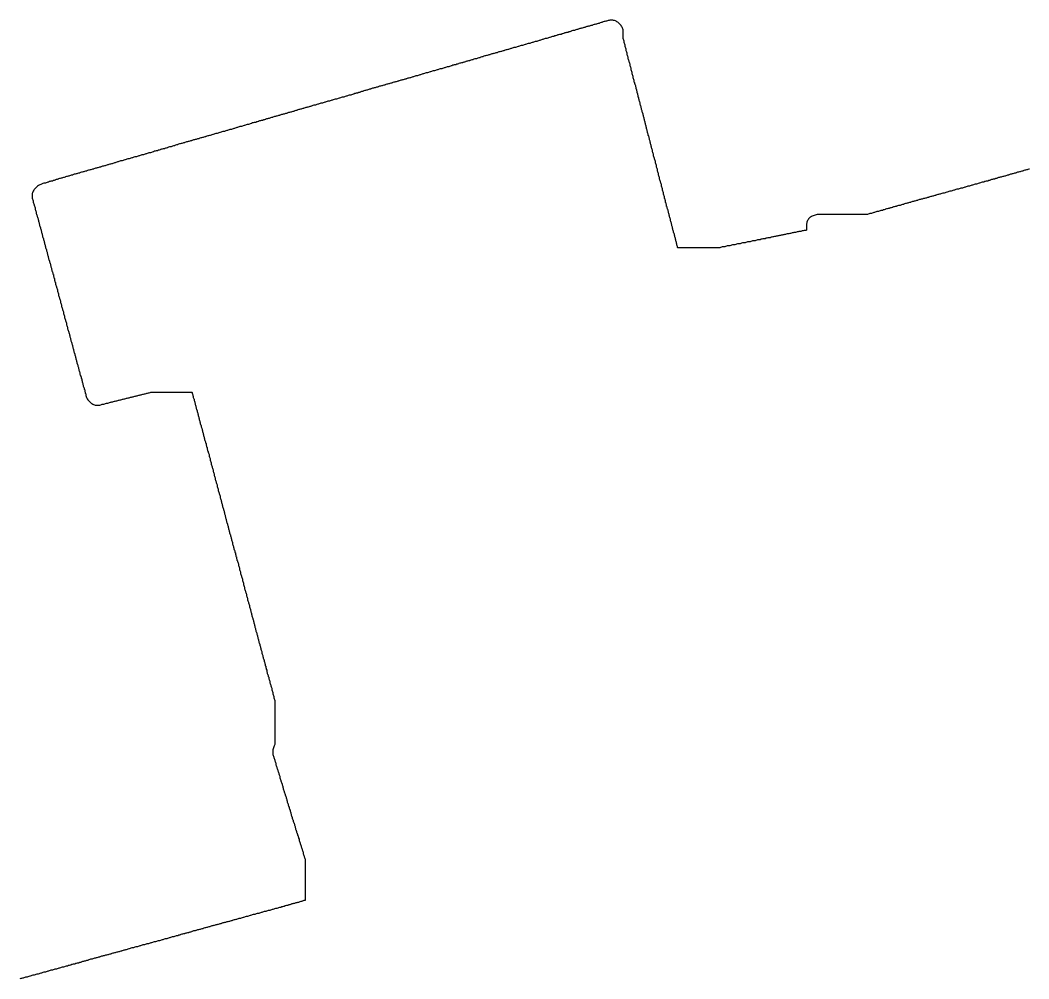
# Model space of a CAD drawing. Header units: metres. Extents: x -33615 to 181002, y 387 to 144548.
# Drawn here: x 20039 to 73693, y 730 to 51696 of the extents above; entities that cross this region are included whole.
import ezdxf

# ---------------------------------------------------------------- set-up
doc = ezdxf.new("R2010")
doc.units = ezdxf.units.M
doc.layers.add('alpha_boundary_shrunk', color=7, linetype='Continuous')

msp = doc.modelspace()

# ---------------------------------------------------------------- linework, layer by layer
at = {"layer": 'alpha_boundary_shrunk', "color": 1}
msp.add_lwpolyline([(73735, 43782), (73690, 43771), (73646, 43756), (73604, 43737), (73601, 43736), (73566, 43734), (73520, 43728), (73475, 43717), (73431, 43702), (73389, 43684), (73374, 43676), (73359, 43674), (73314, 43663), (73270, 43649), (73228, 43630), (73224, 43628), (73190, 43627), (73144, 43620), (73099, 43610), (73055, 43595), (73012, 43576), (72997, 43569), (72982, 43566), (72937, 43556), (72893, 43541), (72851, 43522), (72848, 43521), (72813, 43519), (72767, 43513), (72722, 43502), (72678, 43487), (72636, 43468), (72621, 43461), (72606, 43459), (72561, 43448), (72517, 43433), (72475, 43415), (72472, 43413), (72437, 43412), (72391, 43405), (72346, 43394), (72302, 43380), (72259, 43361), (72256, 43359), (72222, 43358), (72176, 43351), (72131, 43341), (72087, 43326), (72044, 43307), (72029, 43300), (72014, 43298), (71969, 43287), (71925, 43272), (71883, 43253), (71880, 43252), (71845, 43250), (71799, 43244), (71754, 43233), (71710, 43218), (71668, 43200), (71653, 43192), (71638, 43190), (71593, 43179), (71549, 43165), (71506, 43146), (71503, 43144), (71469, 43143), (71423, 43136), (71378, 43126), (71334, 43111), (71291, 43092), (71288, 43090), (71254, 43089), (71208, 43082), (71163, 43072), (71119, 43057), (71076, 43038), (71061, 43031), (71046, 43029), (71001, 43018), (70957, 43003), (70915, 42984), (70912, 42983), (70877, 42981), (70831, 42975), (70786, 42964), (70742, 42949), (70700, 42931), (70685, 42923), (70670, 42921), (70625, 42910), (70581, 42896), (70538, 42877), (70535, 42875), (70501, 42874), (70455, 42867), (70410, 42857), (70366, 42842), (70323, 42823), (70308, 42816), (70293, 42813), (70248, 42803), (70204, 42788), (70162, 42769), (70159, 42768), (70124, 42766), (70078, 42760), (70033, 42749), (69989, 42734), (69947, 42715), (69944, 42714), (69909, 42712), (69863, 42706), (69818, 42695), (69774, 42680), (69732, 42662), (69717, 42654), (69702, 42652), (69657, 42641), (69613, 42627), (69570, 42608), (69567, 42606), (69532, 42605), (69487, 42598), (69441, 42588), (69398, 42573), (69355, 42554), (69340, 42547), (69325, 42545), (69280, 42534), (69236, 42519), (69194, 42500), (69191, 42499), (69156, 42497), (69110, 42491), (69065, 42480), (69021, 42465), (68979, 42447), (68976, 42445), (68941, 42443), (68895, 42437), (68850, 42426), (68806, 42412), (68764, 42393), (68749, 42385), (68734, 42383), (68688, 42373), (68645, 42358), (68602, 42339), (68599, 42337), (68564, 42336), (68518, 42329), (68473, 42319), (68429, 42304), (68387, 42285), (68372, 42278), (68357, 42276), (68312, 42265), (68268, 42250), (68226, 42231), (68223, 42230), (68188, 42228), (68142, 42222), (68097, 42211), (68053, 42196), (68011, 42178), (68007, 42176), (67973, 42175), (67927, 42168), (67882, 42157), (67838, 42143), (67795, 42124), (67780, 42116), (67765, 42114), (67720, 42104), (67676, 42089), (67634, 42070), (67631, 42069), (67596, 42067), (67550, 42061), (67505, 42050), (67461, 42035), (67419, 42016), (67404, 42009), (67389, 42007), (67344, 41996), (67300, 41981), (67258, 41963), (67255, 41961), (67220, 41959), (67174, 41953), (67129, 41942), (67085, 41928), (67042, 41909), (67028, 41901), (67013, 41899), (66967, 41889), (66923, 41874), (66881, 41855), (66878, 41853), (66843, 41852), (66797, 41845), (66752, 41835), (66708, 41820), (66666, 41801), (66663, 41800), (66628, 41798), (66582, 41792), (66537, 41781), (66493, 41766), (66451, 41747), (66436, 41740), (66421, 41738), (66376, 41727), (66332, 41712), (66289, 41694), (66286, 41692), (66252, 41690), (66206, 41684), (66161, 41673), (66117, 41659), (66074, 41640), (66059, 41632), (66044, 41630), (65999, 41620), (65955, 41605), (65913, 41586), (65910, 41584), (65875, 41583), (65829, 41576), (65784, 41566), (65740, 41551), (65698, 41532), (65695, 41531), (65660, 41529), (65614, 41523), (65569, 41512), (65525, 41497), (65483, 41478), (65468, 41471), (65453, 41469), (65408, 41458), (65364, 41443), (65321, 41425), (65318, 41423), (65284, 41422), (65238, 41415), (65193, 41404), (65149, 41390), (65106, 41371), (65104, 41370), (62533, 41370), (62480, 41367), (62427, 41358), (62375, 41344), (62214, 41290), (62169, 41273), (62126, 41252), (62085, 41226), (62047, 41197), (62012, 41164), (61981, 41128), (61953, 41089), (61928, 41047), (61908, 41004), (61892, 40958), (61881, 40912), (61874, 40864), (61872, 40816), (61872, 40530), (61868, 40529), (61825, 40510), (61823, 40509), (61780, 40509), (61734, 40507), (61688, 40501), (61643, 40490), (61599, 40475), (61557, 40457), (61555, 40456), (61511, 40456), (61465, 40453), (61419, 40447), (61374, 40436), (61330, 40422), (61288, 40403), (61286, 40402), (61242, 40402), (61196, 40400), (61150, 40393), (61105, 40383), (61061, 40368), (61019, 40349), (61017, 40348), (60973, 40348), (60927, 40346), (60881, 40339), (60836, 40329), (60792, 40314), (60750, 40295), (60748, 40294), (60705, 40294), (60658, 40292), (60612, 40286), (60567, 40275), (60523, 40260), (60481, 40241), (60479, 40240), (60436, 40240), (60389, 40238), (60343, 40232), (60298, 40221), (60254, 40206), (60212, 40188), (60210, 40187), (60167, 40187), (60120, 40185), (60074, 40178), (60029, 40167), (59985, 40153), (59943, 40134), (59941, 40133), (59898, 40133), (59851, 40131), (59806, 40124), (59760, 40114), (59717, 40099), (59674, 40080), (59672, 40079), (59629, 40079), (59583, 40077), (59537, 40071), (59492, 40060), (59448, 40045), (59405, 40026), (59403, 40025), (59360, 40025), (59314, 40023), (59268, 40017), (59223, 40006), (59179, 39991), (59136, 39973), (59134, 39972), (59091, 39972), (59045, 39969), (58999, 39963), (58954, 39952), (58910, 39938), (58867, 39919), (58865, 39918), (58822, 39918), (58776, 39916), (58730, 39909), (58685, 39899), (58641, 39884), (58598, 39865), (58596, 39864), (58553, 39864), (58507, 39862), (58461, 39855), (58416, 39845), (58372, 39830), (58330, 39811), (58328, 39810), (58284, 39810), (58238, 39808), (58192, 39802), (58147, 39791), (58103, 39776), (58061, 39757), (58059, 39756), (58015, 39756), (57969, 39754), (57923, 39748), (57878, 39737), (57834, 39722), (57792, 39704), (57790, 39703), (57746, 39703), (57700, 39700), (57654, 39694), (57609, 39683), (57565, 39669), (57523, 39650), (57521, 39649), (57478, 39649), (57431, 39647), (57385, 39640), (57340, 39630), (57296, 39615), (57254, 39596), (57252, 39595), (55014, 39595), (55011, 39618), (55000, 39663), (54985, 39707), (54967, 39749), (54965, 39752), (54964, 39787), (54957, 39833), (54946, 39878), (54932, 39922), (54913, 39964), (54911, 39967), (54910, 40002), (54903, 40048), (54893, 40093), (54878, 40137), (54859, 40179), (54858, 40182), (54856, 40217), (54850, 40263), (54839, 40308), (54824, 40352), (54805, 40394), (54798, 40409), (54796, 40424), (54785, 40469), (54770, 40513), (54752, 40556), (54750, 40559), (54748, 40593), (54742, 40639), (54731, 40685), (54717, 40728), (54698, 40771), (54696, 40774), (54695, 40809), (54688, 40855), (54678, 40900), (54663, 40944), (54644, 40986), (54642, 40989), (54641, 41024), (54634, 41070), (54624, 41115), (54609, 41159), (54590, 41201), (54589, 41204), (54587, 41239), (54581, 41285), (54570, 41330), (54555, 41374), (54536, 41416), (54535, 41419), (54533, 41454), (54527, 41500), (54516, 41545), (54501, 41589), (54483, 41631), (54475, 41646), (54473, 41661), (54462, 41706), (54448, 41750), (54429, 41793), (54427, 41796), (54426, 41831), (54419, 41876), (54409, 41922), (54394, 41965), (54375, 42008), (54373, 42011), (54372, 42046), (54365, 42092), (54355, 42137), (54340, 42181), (54321, 42223), (54320, 42226), (54318, 42261), (54312, 42307), (54301, 42352), (54286, 42396), (54267, 42438), (54266, 42441), (54264, 42476), (54258, 42522), (54247, 42567), (54232, 42611), (54214, 42653), (54212, 42656), (54211, 42691), (54204, 42737), (54193, 42782), (54179, 42826), (54160, 42868), (54158, 42871), (54157, 42906), (54150, 42952), (54140, 42997), (54125, 43041), (54106, 43083), (54099, 43098), (54097, 43113), (54086, 43159), (54071, 43202), (54052, 43245), (54051, 43248), (54049, 43283), (54043, 43329), (54032, 43374), (54017, 43418), (53999, 43460), (53997, 43463), (53995, 43498), (53989, 43544), (53978, 43589), (53964, 43633), (53945, 43675), (53943, 43678), (53942, 43713), (53935, 43759), (53925, 43804), (53910, 43848), (53891, 43890), (53889, 43893), (53888, 43928), (53881, 43974), (53871, 44019), (53856, 44063), (53837, 44105), (53836, 44108), (53834, 44143), (53828, 44189), (53817, 44234), (53802, 44278), (53783, 44321), (53776, 44335), (53774, 44350), (53763, 44396), (53748, 44439), (53730, 44482), (53728, 44485), (53726, 44520), (53720, 44566), (53709, 44611), (53695, 44655), (53676, 44697), (53674, 44700), (53673, 44735), (53666, 44781), (53656, 44826), (53641, 44870), (53622, 44912), (53621, 44915), (53619, 44950), (53612, 44996), (53602, 45041), (53587, 45085), (53568, 45127), (53567, 45130), (53565, 45165), (53559, 45211), (53548, 45256), (53533, 45300), (53514, 45342), (53513, 45345), (53511, 45380), (53505, 45426), (53494, 45471), (53479, 45515), (53461, 45558), (53453, 45572), (53451, 45587), (53440, 45633), (53426, 45676), (53407, 45719), (53405, 45722), (53404, 45757), (53397, 45803), (53387, 45848), (53372, 45892), (53353, 45934), (53352, 45937), (53350, 45972), (53344, 46018), (53333, 46063), (53318, 46107), (53299, 46149), (53298, 46152), (53296, 46187), (53290, 46233), (53279, 46278), (53264, 46322), (53246, 46364), (53244, 46367), (53242, 46402), (53236, 46448), (53225, 46493), (53211, 46537), (53192, 46579), (53190, 46582), (53189, 46617), (53182, 46663), (53172, 46708), (53157, 46752), (53138, 46795), (53131, 46809), (53128, 46824), (53118, 46870), (53103, 46914), (53084, 46956), (53083, 46959), (53081, 46994), (53075, 47040), (53064, 47085), (53049, 47129), (53030, 47171), (53029, 47174), (53027, 47209), (53021, 47255), (53010, 47300), (52995, 47344), (52977, 47386), (52975, 47389), (52974, 47424), (52967, 47470), (52956, 47515), (52942, 47559), (52923, 47601), (52921, 47604), (52920, 47639), (52913, 47685), (52903, 47730), (52888, 47774), (52869, 47816), (52868, 47819), (52866, 47854), (52860, 47900), (52849, 47945), (52834, 47989), (52815, 48032), (52814, 48035), (52812, 48069), (52806, 48115), (52795, 48160), (52780, 48204), (52762, 48247), (52754, 48262), (52752, 48277), (52741, 48322), (52727, 48366), (52708, 48408), (52706, 48411), (52705, 48446), (52698, 48492), (52688, 48537), (52673, 48581), (52654, 48623), (52652, 48626), (52651, 48661), (52644, 48707), (52634, 48752), (52619, 48796), (52600, 48838), (52599, 48841), (52597, 48876), (52591, 48922), (52580, 48967), (52565, 49011), (52546, 49053), (52545, 49056), (52543, 49091), (52537, 49137), (52526, 49182), (52511, 49226), (52493, 49269), (52491, 49272), (52489, 49306), (52483, 49352), (52472, 49397), (52458, 49441), (52439, 49484), (52431, 49499), (52429, 49514), (52419, 49559), (52404, 49603), (52385, 49645), (52384, 49648), (52382, 49683), (52375, 49729), (52365, 49774), (52350, 49818), (52331, 49860), (52330, 49863), (52328, 49898), (52322, 49944), (52311, 49989), (52296, 50033), (52277, 50075), (52276, 50078), (52274, 50113), (52268, 50159), (52257, 50204), (52242, 50248), (52224, 50290), (52222, 50294), (52221, 50328), (52214, 50374), (52203, 50419), (52189, 50463), (52170, 50506), (52168, 50509), (52167, 50543), (52160, 50589), (52150, 50634), (52135, 50678), (52116, 50721), (52115, 50723), (52115, 51089), (52113, 51138), (52106, 51186), (52094, 51234), (52077, 51280), (52056, 51324), (52031, 51367), (52002, 51406), (51969, 51442), (51861, 51550), (51825, 51583), (51785, 51612), (51743, 51637), (51699, 51658), (51653, 51675), (51605, 51687), (51557, 51694), (51508, 51696), (51454, 51696), (51407, 51694), (51362, 51688), (51316, 51677), (51273, 51662), (51230, 51644), (51227, 51642), (51192, 51640), (51146, 51634), (51101, 51623), (51057, 51609), (51015, 51590), (51000, 51582), (50985, 51580), (50940, 51570), (50896, 51555), (50854, 51536), (50839, 51528), (50824, 51526), (50779, 51516), (50735, 51501), (50692, 51482), (50689, 51481), (50655, 51479), (50609, 51473), (50564, 51462), (50520, 51447), (50477, 51428), (50462, 51421), (50447, 51419), (50402, 51408), (50358, 51393), (50316, 51375), (50313, 51373), (50278, 51371), (50232, 51365), (50187, 51354), (50143, 51340), (50101, 51321), (50086, 51313), (50071, 51311), (50026, 51301), (49982, 51286), (49939, 51267), (49936, 51265), (49902, 51264), (49856, 51257), (49811, 51247), (49767, 51232), (49724, 51213), (49709, 51206), (49694, 51204), (49649, 51193), (49605, 51178), (49563, 51159), (49560, 51158), (49525, 51156), (49479, 51150), (49434, 51139), (49390, 51124), (49348, 51106), (49333, 51098), (49318, 51096), (49273, 51085), (49229, 51071), (49186, 51052), (49183, 51050), (49149, 51049), (49103, 51042), (49058, 51032), (49014, 51017), (48971, 50998), (48956, 50991), (48941, 50989), (48896, 50978), (48852, 50963), (48810, 50944), (48807, 50943), (48772, 50941), (48726, 50935), (48681, 50924), (48637, 50909), (48595, 50891), (48580, 50883), (48565, 50881), (48520, 50870), (48476, 50856), (48433, 50837), (48430, 50835), (48396, 50834), (48350, 50827), (48305, 50817), (48261, 50802), (48218, 50783), (48203, 50775), (48188, 50773), (48143, 50763), (48099, 50748), (48057, 50729), (48054, 50728), (48019, 50726), (47973, 50720), (47928, 50709), (47884, 50694), (47842, 50675), (47827, 50668), (47812, 50666), (47767, 50655), (47723, 50640), (47680, 50622), (47666, 50614), (47651, 50612), (47605, 50601), (47562, 50587), (47519, 50568), (47516, 50566), (47481, 50565), (47435, 50558), (47390, 50548), (47346, 50533), (47304, 50514), (47289, 50507), (47274, 50504), (47229, 50494), (47185, 50479), (47143, 50460), (47140, 50459), (47105, 50457), (47059, 50451), (47014, 50440), (46970, 50425), (46928, 50406), (46913, 50399), (46898, 50397), (46852, 50386), (46809, 50371), (46766, 50353), (46763, 50351), (46728, 50350), (46682, 50343), (46637, 50332), (46593, 50318), (46551, 50299), (46536, 50291), (46521, 50289), (46476, 50279), (46432, 50264), (46390, 50245), (46387, 50244), (46352, 50242), (46306, 50236), (46261, 50225), (46217, 50210), (46175, 50191), (46160, 50184), (46145, 50182), (46100, 50171), (46056, 50156), (46013, 50138), (46010, 50136), (45975, 50134), (45929, 50128), (45884, 50117), (45840, 50103), (45798, 50084), (45783, 50076), (45768, 50074), (45723, 50064), (45679, 50049), (45637, 50030), (45634, 50028), (45599, 50027), (45553, 50020), (45508, 50010), (45464, 49995), (45422, 49976), (45407, 49969), (45392, 49967), (45347, 49956), (45303, 49941), (45260, 49922), (45257, 49921), (45222, 49919), (45177, 49913), (45131, 49902), (45087, 49887), (45045, 49869), (45030, 49861), (45015, 49859), (44970, 49848), (44926, 49834), (44884, 49815), (44881, 49813), (44846, 49812), (44800, 49805), (44755, 49795), (44711, 49780), (44669, 49761), (44654, 49754), (44639, 49752), (44594, 49741), (44550, 49726), (44507, 49707), (44492, 49700), (44477, 49698), (44432, 49687), (44388, 49672), (44346, 49654), (44343, 49652), (44308, 49650), (44262, 49644), (44217, 49633), (44173, 49619), (44131, 49600), (44116, 49592), (44101, 49590), (44056, 49580), (44012, 49565), (43969, 49546), (43966, 49544), (43932, 49543), (43886, 49536), (43841, 49526), (43797, 49511), (43754, 49492), (43739, 49485), (43724, 49483), (43679, 49472), (43635, 49457), (43593, 49438), (43590, 49437), (43555, 49435), (43509, 49429), (43464, 49418), (43420, 49403), (43378, 49385), (43363, 49377), (43348, 49375), (43303, 49364), (43259, 49350), (43216, 49331), (43213, 49329), (43179, 49328), (43133, 49321), (43088, 49311), (43044, 49296), (43001, 49277), (42986, 49270), (42971, 49267), (42926, 49257), (42882, 49242), (42840, 49223), (42837, 49222), (42802, 49220), (42756, 49214), (42711, 49203), (42667, 49188), (42625, 49169), (42610, 49162), (42595, 49160), (42550, 49149), (42506, 49134), (42464, 49116), (42460, 49114), (42426, 49113), (42380, 49106), (42335, 49095), (42291, 49081), (42248, 49062), (42233, 49054), (42218, 49052), (42173, 49042), (42129, 49027), (42087, 49008), (42084, 49007), (42049, 49005), (42003, 48999), (41958, 48988), (41914, 48973), (41872, 48954), (41857, 48947), (41842, 48945), (41797, 48934), (41753, 48919), (41711, 48901), (41707, 48899), (41673, 48897), (41627, 48891), (41582, 48880), (41538, 48866), (41495, 48847), (41480, 48839), (41465, 48837), (41420, 48827), (41376, 48812), (41334, 48793), (41319, 48786), (41304, 48783), (41259, 48773), (41215, 48758), (41173, 48739), (41170, 48738), (41135, 48736), (41089, 48730), (41044, 48719), (41000, 48704), (40958, 48685), (40943, 48678), (40928, 48676), (40883, 48665), (40839, 48650), (40796, 48632), (40793, 48630), (40758, 48628), (40712, 48622), (40667, 48611), (40623, 48597), (40581, 48578), (40566, 48570), (40551, 48568), (40506, 48558), (40462, 48543), (40420, 48524), (40417, 48523), (40382, 48521), (40336, 48515), (40291, 48504), (40247, 48489), (40205, 48470), (40190, 48463), (40175, 48461), (40130, 48450), (40086, 48435), (40043, 48417), (40040, 48415), (40005, 48413), (39960, 48407), (39914, 48396), (39870, 48382), (39828, 48363), (39813, 48355), (39798, 48353), (39753, 48343), (39709, 48328), (39667, 48309), (39664, 48307), (39629, 48306), (39583, 48299), (39538, 48289), (39494, 48274), (39452, 48255), (39437, 48248), (39422, 48246), (39377, 48235), (39333, 48220), (39290, 48201), (39287, 48200), (39252, 48198), (39207, 48192), (39161, 48181), (39118, 48166), (39075, 48148), (39060, 48140), (39045, 48138), (39000, 48127), (38956, 48113), (38914, 48094), (38911, 48092), (38876, 48091), (38830, 48084), (38785, 48074), (38741, 48059), (38699, 48040), (38684, 48033), (38669, 48030), (38624, 48020), (38580, 48005), (38537, 47986), (38534, 47985), (38500, 47983), (38454, 47977), (38408, 47966), (38365, 47951), (38322, 47932), (38307, 47925), (38292, 47923), (38247, 47912), (38203, 47897), (38161, 47879), (38146, 47871), (38131, 47869), (38086, 47858), (38042, 47844), (37999, 47825), (37996, 47823), (37962, 47822), (37916, 47815), (37871, 47805), (37827, 47790), (37784, 47771), (37769, 47764), (37754, 47762), (37709, 47751), (37665, 47736), (37623, 47717), (37620, 47716), (37585, 47714), (37539, 47708), (37494, 47697), (37450, 47682), (37408, 47664), (37393, 47656), (37378, 47654), (37333, 47643), (37289, 47629), (37247, 47610), (37243, 47608), (37209, 47607), (37163, 47600), (37118, 47590), (37074, 47575), (37031, 47556), (37016, 47549), (37001, 47546), (36956, 47536), (36912, 47521), (36870, 47502), (36867, 47501), (36832, 47499), (36786, 47493), (36741, 47482), (36697, 47467), (36655, 47448), (36640, 47441), (36625, 47439), (36580, 47428), (36536, 47413), (36494, 47395), (36490, 47393), (36456, 47391), (36410, 47385), (36365, 47374), (36321, 47360), (36278, 47341), (36263, 47333), (36248, 47331), (36203, 47321), (36159, 47306), (36117, 47287), (36114, 47286), (36079, 47284), (36033, 47277), (35988, 47267), (35944, 47252), (35902, 47233), (35887, 47226), (35872, 47224), (35827, 47213), (35783, 47198), (35741, 47179), (35738, 47178), (35703, 47176), (35657, 47170), (35612, 47159), (35568, 47144), (35525, 47126), (35511, 47118), (35496, 47116), (35450, 47105), (35406, 47091), (35364, 47072), (35361, 47070), (35326, 47069), (35280, 47062), (35235, 47052), (35191, 47037), (35149, 47018), (35134, 47011), (35119, 47009), (35074, 46998), (35030, 46983), (34988, 46964), (34985, 46963), (34950, 46961), (34904, 46955), (34859, 46944), (34815, 46929), (34772, 46911), (34758, 46903), (34743, 46901), (34697, 46890), (34654, 46876), (34611, 46857), (34596, 46849), (34581, 46847), (34536, 46837), (34492, 46822), (34450, 46803), (34447, 46801), (34412, 46800), (34366, 46793), (34321, 46783), (34277, 46768), (34235, 46749), (34220, 46742), (34205, 46740), (34160, 46729), (34116, 46714), (34073, 46695), (34070, 46694), (34035, 46692), (33990, 46686), (33944, 46675), (33901, 46660), (33858, 46642), (33843, 46634), (33828, 46632), (33783, 46621), (33739, 46607), (33697, 46588), (33694, 46586), (33659, 46585), (33613, 46578), (33568, 46568), (33524, 46553), (33482, 46534), (33467, 46527), (33452, 46525), (33407, 46514), (33363, 46499), (33320, 46480), (33317, 46479), (33283, 46477), (33237, 46471), (33192, 46460), (33148, 46445), (33105, 46427), (33090, 46419), (33075, 46417), (33030, 46406), (32986, 46392), (32944, 46373), (32941, 46371), (32906, 46370), (32860, 46363), (32815, 46353), (32771, 46338), (32729, 46319), (32714, 46311), (32699, 46309), (32654, 46299), (32610, 46284), (32567, 46265), (32564, 46264), (32530, 46262), (32484, 46256), (32439, 46245), (32395, 46230), (32352, 46211), (32337, 46204), (32322, 46202), (32277, 46191), (32233, 46176), (32191, 46158), (32188, 46156), (32153, 46154), (32107, 46148), (32062, 46137), (32018, 46123), (31976, 46104), (31961, 46096), (31946, 46094), (31901, 46084), (31857, 46069), (31814, 46050), (31811, 46049), (31777, 46047), (31731, 46040), (31686, 46030), (31642, 46015), (31599, 45996), (31584, 45989), (31569, 45987), (31524, 45976), (31480, 45961), (31438, 45942), (31423, 45935), (31408, 45933), (31363, 45922), (31319, 45907), (31277, 45889), (31274, 45887), (31239, 45886), (31193, 45879), (31148, 45868), (31104, 45854), (31061, 45835), (31047, 45827), (31032, 45825), (30986, 45815), (30942, 45800), (30900, 45781), (30897, 45780), (30862, 45778), (30816, 45772), (30771, 45761), (30727, 45746), (30685, 45727), (30670, 45720), (30655, 45718), (30610, 45707), (30566, 45692), (30524, 45674), (30521, 45672), (30486, 45670), (30440, 45664), (30395, 45653), (30351, 45639), (30308, 45620), (30294, 45612), (30279, 45610), (30233, 45600), (30190, 45585), (30147, 45566), (30144, 45564), (30109, 45563), (30063, 45556), (30018, 45546), (29974, 45531), (29932, 45512), (29917, 45505), (29902, 45503), (29857, 45492), (29813, 45477), (29771, 45458), (29768, 45457), (29733, 45455), (29687, 45449), (29642, 45438), (29598, 45423), (29556, 45405), (29541, 45397), (29526, 45395), (29480, 45384), (29437, 45370), (29394, 45351), (29391, 45349), (29356, 45348), (29310, 45341), (29265, 45331), (29221, 45316), (29179, 45297), (29164, 45290), (29149, 45288), (29104, 45277), (29060, 45262), (29018, 45243), (29015, 45242), (28980, 45240), (28934, 45234), (28889, 45223), (28845, 45208), (28803, 45190), (28788, 45182), (28773, 45180), (28728, 45169), (28684, 45155), (28641, 45136), (28638, 45134), (28603, 45133), (28557, 45126), (28512, 45116), (28468, 45101), (28426, 45082), (28411, 45074), (28396, 45072), (28351, 45062), (28307, 45047), (28265, 45028), (28250, 45021), (28235, 45019), (28190, 45008), (28146, 44993), (28103, 44974), (28100, 44973), (28066, 44971), (28020, 44965), (27975, 44954), (27931, 44939), (27888, 44921), (27873, 44913), (27858, 44911), (27813, 44900), (27769, 44886), (27727, 44867), (27724, 44865), (27689, 44864), (27643, 44857), (27598, 44847), (27554, 44832), (27512, 44813), (27497, 44806), (27482, 44803), (27437, 44793), (27393, 44778), (27350, 44759), (27347, 44758), (27313, 44756), (27267, 44750), (27222, 44739), (27178, 44724), (27135, 44705), (27120, 44698), (27105, 44696), (27060, 44685), (27016, 44670), (26974, 44652), (26971, 44650), (26936, 44649), (26890, 44642), (26845, 44631), (26801, 44617), (26759, 44598), (26744, 44590), (26729, 44588), (26684, 44578), (26640, 44563), (26597, 44544), (26594, 44543), (26560, 44541), (26514, 44535), (26469, 44524), (26425, 44509), (26382, 44490), (26367, 44483), (26352, 44481), (26307, 44470), (26263, 44455), (26221, 44437), (26218, 44435), (26183, 44433), (26137, 44427), (26092, 44416), (26048, 44402), (26006, 44383), (25991, 44375), (25976, 44373), (25931, 44363), (25887, 44348), (25844, 44329), (25841, 44327), (25807, 44326), (25761, 44319), (25716, 44309), (25672, 44294), (25629, 44275), (25614, 44268), (25599, 44266), (25554, 44255), (25510, 44240), (25468, 44221), (25465, 44220), (25430, 44218), (25384, 44212), (25339, 44201), (25295, 44186), (25253, 44168), (25238, 44160), (25223, 44158), (25178, 44147), (25134, 44133), (25092, 44114), (25077, 44106), (25062, 44104), (25016, 44094), (24973, 44079), (24930, 44060), (24927, 44059), (24892, 44057), (24846, 44050), (24801, 44040), (24757, 44025), (24715, 44006), (24700, 43999), (24685, 43997), (24640, 43986), (24596, 43971), (24554, 43952), (24551, 43951), (24516, 43949), (24470, 43943), (24425, 43932), (24381, 43917), (24339, 43899), (24324, 43891), (24309, 43889), (24263, 43878), (24220, 43864), (24177, 43845), (24174, 43843), (24139, 43842), (24093, 43835), (24048, 43825), (24004, 43810), (23962, 43791), (23947, 43784), (23932, 43782), (23887, 43771), (23843, 43756), (23801, 43737), (23798, 43736), (23763, 43734), (23717, 43728), (23672, 43717), (23628, 43702), (23586, 43684), (23571, 43676), (23556, 43674), (23511, 43663), (23467, 43649), (23424, 43630), (23421, 43628), (23386, 43627), (23340, 43620), (23295, 43610), (23251, 43595), (23209, 43576), (23194, 43569), (23179, 43566), (23134, 43556), (23090, 43541), (23048, 43522), (23045, 43521), (23010, 43519), (22964, 43513), (22919, 43502), (22875, 43487), (22833, 43468), (22818, 43461), (22803, 43459), (22758, 43448), (22714, 43433), (22671, 43415), (22668, 43413), (22633, 43412), (22588, 43405), (22542, 43394), (22498, 43380), (22456, 43361), (22441, 43353), (22426, 43351), (22381, 43341), (22337, 43326), (22295, 43307), (22292, 43306), (22257, 43304), (22211, 43298), (22166, 43287), (22122, 43272), (22080, 43253), (22065, 43246), (22050, 43244), (22005, 43233), (21961, 43218), (21918, 43200), (21903, 43192), (21888, 43190), (21843, 43179), (21799, 43165), (21757, 43146), (21754, 43144), (21719, 43143), (21673, 43136), (21628, 43126), (21584, 43111), (21542, 43092), (21527, 43084), (21512, 43082), (21467, 43072), (21423, 43057), (21380, 43038), (21377, 43037), (21343, 43035), (21297, 43029), (21252, 43018), (21208, 43003), (21165, 42984), (21058, 42931), (21011, 42904), (20968, 42873), (20928, 42837), (20820, 42729), (20787, 42693), (20758, 42654), (20733, 42612), (20712, 42567), (20695, 42521), (20683, 42473), (20676, 42425), (20674, 42376), (20674, 42322), (20676, 42276), (20682, 42230), (20693, 42185), (20708, 42141), (20727, 42098), (20728, 42095), (20730, 42061), (20736, 42015), (20747, 41970), (20762, 41926), (20780, 41883), (20788, 41868), (20790, 41853), (20801, 41808), (20815, 41764), (20834, 41722), (20836, 41719), (20837, 41684), (20844, 41638), (20854, 41593), (20869, 41549), (20888, 41507), (20889, 41504), (20891, 41469), (20898, 41423), (20908, 41378), (20923, 41334), (20942, 41292), (20949, 41277), (20951, 41262), (20962, 41217), (20977, 41173), (20996, 41130), (20997, 41127), (20999, 41093), (21005, 41047), (21016, 41002), (21031, 40958), (21049, 40915), (21051, 40912), (21052, 40877), (21059, 40831), (21070, 40786), (21084, 40742), (21103, 40700), (21111, 40685), (21113, 40670), (21123, 40625), (21138, 40581), (21157, 40539), (21158, 40536), (21160, 40501), (21166, 40455), (21177, 40410), (21192, 40366), (21211, 40324), (21212, 40321), (21214, 40286), (21220, 40240), (21231, 40195), (21246, 40151), (21264, 40108), (21272, 40094), (21274, 40079), (21285, 40033), (21299, 39989), (21318, 39947), (21320, 39944), (21321, 39909), (21328, 39863), (21338, 39818), (21353, 39774), (21372, 39732), (21374, 39729), (21375, 39694), (21382, 39648), (21392, 39603), (21407, 39559), (21426, 39517), (21433, 39502), (21435, 39487), (21446, 39442), (21461, 39398), (21480, 39355), (21481, 39352), (21483, 39318), (21489, 39272), (21500, 39227), (21515, 39183), (21533, 39140), (21535, 39137), (21536, 39103), (21543, 39057), (21554, 39012), (21568, 38968), (21587, 38925), (21595, 38910), (21597, 38895), (21607, 38850), (21622, 38806), (21641, 38764), (21642, 38761), (21644, 38726), (21650, 38680), (21661, 38635), (21676, 38591), (21695, 38549), (21696, 38546), (21698, 38511), (21704, 38465), (21715, 38420), (21730, 38376), (21748, 38334), (21756, 38319), (21758, 38304), (21769, 38259), (21783, 38215), (21802, 38172), (21804, 38169), (21805, 38134), (21812, 38089), (21822, 38043), (21837, 37999), (21856, 37957), (21858, 37954), (21859, 37919), (21866, 37873), (21876, 37828), (21891, 37784), (21910, 37742), (21911, 37739), (21913, 37704), (21919, 37658), (21930, 37613), (21945, 37569), (21964, 37527), (21971, 37512), (21973, 37497), (21984, 37452), (21999, 37408), (22017, 37366), (22019, 37362), (22021, 37328), (22027, 37282), (22038, 37237), (22052, 37193), (22071, 37150), (22073, 37147), (22074, 37113), (22081, 37067), (22091, 37022), (22106, 36978), (22125, 36935), (22132, 36920), (22135, 36905), (22145, 36860), (22160, 36816), (22179, 36774), (22180, 36771), (22182, 36736), (22188, 36690), (22199, 36645), (22214, 36601), (22233, 36559), (22234, 36556), (22236, 36521), (22242, 36475), (22253, 36430), (22268, 36386), (22286, 36344), (22294, 36329), (22296, 36314), (22307, 36269), (22321, 36225), (22340, 36182), (22342, 36179), (22343, 36144), (22350, 36099), (22360, 36053), (22375, 36010), (22394, 35967), (22395, 35964), (22397, 35929), (22403, 35883), (22414, 35838), (22429, 35794), (22448, 35752), (22455, 35737), (22457, 35722), (22468, 35677), (22483, 35633), (22501, 35591), (22503, 35588), (22505, 35553), (22511, 35507), (22522, 35462), (22536, 35418), (22555, 35376), (22557, 35372), (22558, 35338), (22565, 35292), (22575, 35247), (22590, 35203), (22609, 35160), (22616, 35145), (22619, 35130), (22629, 35085), (22644, 35041), (22663, 34999), (22664, 34996), (22666, 34961), (22672, 34915), (22683, 34870), (22698, 34826), (22717, 34784), (22718, 34781), (22720, 34746), (22726, 34700), (22737, 34655), (22752, 34611), (22770, 34569), (22778, 34554), (22780, 34539), (22791, 34494), (22805, 34450), (22824, 34407), (22826, 34404), (22827, 34370), (22834, 34324), (22844, 34279), (22859, 34235), (22878, 34192), (22879, 34189), (22881, 34154), (22887, 34109), (22898, 34063), (22913, 34020), (22932, 33977), (22939, 33962), (22941, 33947), (22952, 33902), (22967, 33858), (22985, 33816), (22987, 33813), (22989, 33778), (22995, 33732), (23006, 33687), (23020, 33643), (23039, 33601), (23041, 33598), (23042, 33563), (23049, 33517), (23059, 33472), (23074, 33428), (23093, 33386), (23101, 33371), (23103, 33356), (23113, 33310), (23128, 33267), (23147, 33224), (23148, 33221), (23150, 33186), (23156, 33140), (23167, 33095), (23182, 33051), (23201, 33009), (23202, 33006), (23204, 32971), (23210, 32925), (23221, 32880), (23236, 32836), (23254, 32794), (23262, 32779), (23264, 32764), (23275, 32719), (23289, 32675), (23308, 32633), (23310, 32630), (23311, 32595), (23318, 32549), (23328, 32504), (23343, 32460), (23362, 32417), (23363, 32414), (23365, 32380), (23372, 32334), (23382, 32289), (23397, 32245), (23416, 32202), (23423, 32187), (23425, 32172), (23436, 32127), (23451, 32083), (23470, 32041), (23471, 32038), (23473, 32003), (23479, 31957), (23490, 31912), (23505, 31868), (23523, 31826), (23525, 31823), (23527, 31785), (23534, 31737), (23546, 31689), (23562, 31643), (23583, 31599), (23609, 31557), (23638, 31517), (23671, 31481), (23778, 31373), (23815, 31340), (23854, 31311), (23896, 31286), (23941, 31265), (23987, 31248), (24034, 31236), (24083, 31229), (24132, 31227), (24186, 31227), (24232, 31229), (24278, 31235), (24323, 31246), (24367, 31261), (24409, 31280), (24412, 31281), (24447, 31283), (24493, 31289), (24538, 31300), (24582, 31315), (24624, 31333), (24627, 31335), (24662, 31336), (24708, 31343), (24753, 31354), (24797, 31368), (24840, 31387), (24843, 31389), (24877, 31390), (24923, 31397), (24968, 31407), (25012, 31422), (25055, 31441), (25058, 31442), (25092, 31444), (25138, 31450), (25184, 31461), (25227, 31476), (25270, 31495), (25273, 31496), (25308, 31498), (25354, 31504), (25399, 31515), (25443, 31530), (25485, 31548), (25488, 31550), (25523, 31552), (25569, 31558), (25614, 31569), (25658, 31583), (25700, 31602), (25703, 31604), (25738, 31605), (25784, 31612), (25829, 31622), (25873, 31637), (25915, 31656), (25918, 31658), (25953, 31659), (25999, 31666), (26044, 31676), (26088, 31691), (26130, 31710), (26133, 31711), (26168, 31713), (26214, 31719), (26259, 31730), (26303, 31745), (26345, 31764), (26349, 31765), (26383, 31767), (26429, 31773), (26474, 31784), (26518, 31799), (26561, 31817), (26564, 31819), (26598, 31821), (26644, 31827), (26689, 31838), (26733, 31852), (26776, 31871), (26779, 31873), (26814, 31874), (26859, 31881), (26905, 31891), (26948, 31906), (26991, 31925), (26993, 31926), (29177, 31926), (29180, 31903), (29191, 31858), (29206, 31814), (29224, 31772), (29226, 31769), (29227, 31734), (29234, 31688), (29245, 31643), (29259, 31599), (29278, 31557), (29286, 31542), (29288, 31527), (29298, 31482), (29313, 31438), (29332, 31396), (29333, 31393), (29335, 31358), (29341, 31312), (29352, 31267), (29367, 31223), (29386, 31180), (29387, 31177), (29389, 31143), (29395, 31097), (29406, 31052), (29421, 31008), (29439, 30965), (29447, 30950), (29449, 30935), (29460, 30890), (29474, 30846), (29493, 30804), (29495, 30801), (29496, 30766), (29503, 30720), (29513, 30675), (29528, 30631), (29547, 30589), (29549, 30586), (29550, 30551), (29557, 30505), (29567, 30460), (29582, 30416), (29601, 30374), (29602, 30371), (29604, 30336), (29610, 30290), (29621, 30245), (29636, 30201), (29655, 30159), (29662, 30144), (29664, 30129), (29675, 30084), (29690, 30040), (29708, 29997), (29710, 29994), (29712, 29959), (29718, 29913), (29729, 29868), (29743, 29824), (29762, 29782), (29764, 29779), (29765, 29744), (29772, 29698), (29782, 29653), (29797, 29609), (29816, 29567), (29817, 29564), (29819, 29529), (29826, 29483), (29836, 29438), (29851, 29394), (29870, 29352), (29877, 29337), (29879, 29322), (29890, 29277), (29905, 29233), (29924, 29190), (29925, 29187), (29927, 29153), (29933, 29107), (29944, 29062), (29959, 29018), (29977, 28975), (29979, 28972), (29980, 28937), (29987, 28892), (29998, 28846), (30012, 28803), (30031, 28760), (30039, 28745), (30041, 28730), (30051, 28685), (30066, 28641), (30085, 28599), (30086, 28596), (30088, 28561), (30094, 28515), (30105, 28470), (30120, 28426), (30139, 28384), (30140, 28381), (30142, 28346), (30148, 28300), (30159, 28255), (30174, 28211), (30192, 28169), (30194, 28166), (30196, 28131), (30202, 28085), (30213, 28040), (30227, 27996), (30246, 27953), (30254, 27938), (30256, 27923), (30266, 27878), (30281, 27834), (30300, 27792), (30302, 27789), (30303, 27754), (30310, 27708), (30320, 27663), (30335, 27619), (30354, 27577), (30355, 27574), (30357, 27539), (30363, 27493), (30374, 27448), (30389, 27404), (30408, 27362), (30409, 27359), (30411, 27324), (30417, 27278), (30428, 27233), (30443, 27189), (30461, 27147), (30469, 27132), (30471, 27117), (30482, 27072), (30496, 27028), (30515, 26985), (30517, 26982), (30518, 26948), (30525, 26902), (30535, 26857), (30550, 26813), (30569, 26770), (30570, 26767), (30572, 26732), (30578, 26686), (30589, 26641), (30604, 26597), (30623, 26555), (30630, 26540), (30632, 26525), (30643, 26480), (30658, 26436), (30676, 26394), (30678, 26391), (30680, 26356), (30686, 26310), (30697, 26265), (30711, 26221), (30730, 26179), (30732, 26176), (30733, 26141), (30740, 26095), (30750, 26050), (30765, 26006), (30784, 25963), (30786, 25960), (30787, 25926), (30794, 25880), (30804, 25835), (30819, 25791), (30838, 25748), (30845, 25733), (30847, 25718), (30858, 25673), (30873, 25629), (30892, 25587), (30893, 25584), (30895, 25549), (30901, 25503), (30912, 25458), (30927, 25414), (30945, 25372), (30947, 25369), (30949, 25334), (30955, 25288), (30966, 25243), (30980, 25199), (30999, 25157), (31001, 25154), (31002, 25119), (31009, 25073), (31019, 25028), (31034, 24984), (31053, 24942), (31060, 24927), (31063, 24912), (31073, 24867), (31088, 24823), (31107, 24780), (31108, 24777), (31110, 24742), (31116, 24696), (31127, 24651), (31142, 24607), (31161, 24565), (31162, 24562), (31164, 24527), (31170, 24481), (31181, 24436), (31196, 24392), (31214, 24350), (31222, 24335), (31224, 24320), (31235, 24275), (31249, 24231), (31268, 24189), (31270, 24186), (31271, 24151), (31278, 24105), (31288, 24060), (31303, 24016), (31322, 23973), (31323, 23970), (31325, 23936), (31331, 23890), (31342, 23845), (31357, 23801), (31376, 23758), (31377, 23755), (31379, 23721), (31385, 23675), (31396, 23630), (31411, 23586), (31429, 23543), (31437, 23528), (31439, 23513), (31450, 23468), (31464, 23424), (31483, 23382), (31485, 23379), (31486, 23344), (31493, 23298), (31503, 23253), (31518, 23209), (31537, 23167), (31539, 23164), (31540, 23129), (31547, 23083), (31557, 23038), (31572, 22994), (31591, 22952), (31598, 22937), (31600, 22922), (31611, 22877), (31626, 22833), (31645, 22790), (31646, 22787), (31648, 22752), (31654, 22707), (31665, 22661), (31680, 22617), (31698, 22575), (31700, 22572), (31702, 22537), (31708, 22491), (31719, 22446), (31733, 22402), (31752, 22360), (31754, 22357), (31755, 22322), (31762, 22276), (31772, 22231), (31787, 22187), (31806, 22145), (31813, 22130), (31816, 22115), (31826, 22070), (31841, 22026), (31860, 21983), (31861, 21980), (31863, 21946), (31869, 21900), (31880, 21855), (31895, 21811), (31914, 21768), (31915, 21765), (31917, 21731), (31923, 21685), (31934, 21640), (31949, 21596), (31967, 21553), (31969, 21550), (31970, 21515), (31977, 21470), (31988, 21424), (32002, 21380), (32021, 21338), (32029, 21323), (32031, 21308), (32041, 21263), (32056, 21219), (32075, 21177), (32076, 21174), (32078, 21139), (32084, 21093), (32095, 21048), (32110, 21004), (32129, 20962), (32130, 20959), (32132, 20924), (32138, 20878), (32149, 20833), (32164, 20789), (32182, 20746), (32190, 20732), (32192, 20717), (32203, 20671), (32217, 20627), (32236, 20585), (32238, 20582), (32239, 20547), (32246, 20501), (32256, 20456), (32271, 20412), (32290, 20370), (32292, 20367), (32293, 20332), (32300, 20286), (32310, 20241), (32325, 20197), (32344, 20155), (32345, 20152), (32347, 20117), (32353, 20071), (32364, 20026), (32379, 19982), (32398, 19940), (32405, 19925), (32407, 19910), (32418, 19865), (32433, 19821), (32451, 19778), (32453, 19775), (32454, 19741), (32461, 19695), (32472, 19650), (32486, 19606), (32505, 19563), (32507, 19560), (32508, 19525), (32515, 19480), (32525, 19434), (32540, 19390), (32559, 19348), (32560, 19345), (32562, 19310), (32568, 19264), (32579, 19219), (32594, 19175), (32613, 19133), (32620, 19118), (32622, 19103), (32633, 19058), (32648, 19014), (32666, 18972), (32668, 18969), (32670, 18934), (32676, 18888), (32687, 18843), (32701, 18799), (32720, 18756), (32722, 18753), (32723, 18719), (32730, 18673), (32740, 18628), (32755, 18584), (32774, 18541), (32782, 18526), (32784, 18511), (32794, 18466), (32809, 18422), (32828, 18380), (32829, 18377), (32831, 18342), (32837, 18296), (32848, 18251), (32863, 18207), (32882, 18165), (32883, 18162), (32885, 18127), (32891, 18081), (32902, 18036), (32917, 17992), (32935, 17950), (32937, 17947), (32939, 17912), (32945, 17866), (32956, 17821), (32970, 17777), (32989, 17735), (32997, 17720), (32999, 17705), (33009, 17660), (33024, 17616), (33043, 17573), (33044, 17570), (33046, 17535), (33053, 17490), (33063, 17444), (33078, 17401), (33097, 17358), (33098, 17355), (33100, 17320), (33106, 17274), (33117, 17229), (33132, 17185), (33151, 17143), (33152, 17140), (33154, 17105), (33160, 17059), (33171, 17014), (33186, 16970), (33204, 16928), (33212, 16913), (33214, 16898), (33225, 16853), (33239, 16809), (33258, 16767), (33260, 16763), (33261, 16729), (33268, 16683), (33278, 16638), (33293, 16594), (33312, 16551), (33313, 16548), (33315, 16514), (33321, 16468), (33332, 16423), (33347, 16379), (33366, 16336), (33373, 16321), (33375, 16306), (33386, 16261), (33401, 16217), (33419, 16175), (33421, 16172), (33423, 16137), (33429, 16091), (33440, 16046), (33454, 16002), (33473, 15960), (33475, 15957), (33476, 15922), (33483, 15876), (33493, 15831), (33508, 15787), (33527, 15745), (33529, 15742), (33530, 15707), (33537, 15661), (33547, 15616), (33562, 15572), (33581, 15529), (33582, 15528), (33582, 13181), (33571, 13159), (33554, 13114), (33500, 12953), (33486, 12901), (33477, 12849), (33474, 12795), (33474, 12741), (33476, 12695), (33483, 12649), (33493, 12604), (33508, 12560), (33527, 12518), (33534, 12503), (33537, 12488), (33547, 12443), (33562, 12399), (33581, 12356), (33588, 12341), (33590, 12326), (33601, 12281), (33616, 12237), (33635, 12195), (33636, 12192), (33638, 12157), (33644, 12111), (33655, 12066), (33670, 12022), (33688, 11980), (33696, 11965), (33698, 11950), (33709, 11905), (33723, 11861), (33742, 11818), (33750, 11804), (33752, 11789), (33762, 11743), (33777, 11699), (33796, 11657), (33803, 11642), (33805, 11627), (33816, 11582), (33831, 11538), (33850, 11496), (33851, 11493), (33853, 11458), (33859, 11412), (33870, 11367), (33885, 11323), (33903, 11281), (33911, 11266), (33913, 11251), (33924, 11206), (33938, 11162), (33957, 11119), (33965, 11104), (33967, 11089), (33977, 11044), (33992, 11000), (34011, 10958), (34013, 10955), (34014, 10920), (34021, 10874), (34031, 10829), (34046, 10785), (34065, 10743), (34072, 10728), (34074, 10713), (34085, 10668), (34100, 10624), (34119, 10581), (34126, 10566), (34128, 10551), (34139, 10506), (34154, 10462), (34172, 10420), (34180, 10405), (34182, 10390), (34193, 10345), (34207, 10301), (34226, 10259), (34228, 10256), (34229, 10221), (34236, 10175), (34246, 10130), (34261, 10086), (34280, 10044), (34287, 10029), (34290, 10014), (34300, 9969), (34315, 9925), (34334, 9882), (34341, 9867), (34343, 9852), (34354, 9807), (34369, 9763), (34388, 9721), (34395, 9706), (34397, 9691), (34408, 9646), (34423, 9602), (34441, 9560), (34443, 9556), (34444, 9522), (34451, 9476), (34462, 9431), (34476, 9387), (34495, 9344), (34503, 9329), (34505, 9314), (34515, 9269), (34530, 9225), (34549, 9183), (34556, 9168), (34558, 9153), (34569, 9108), (34584, 9064), (34603, 9022), (34610, 9007), (34612, 8992), (34623, 8947), (34638, 8903), (34656, 8860), (34658, 8857), (34660, 8823), (34666, 8777), (34677, 8732), (34691, 8688), (34710, 8645), (34718, 8630), (34720, 8615), (34730, 8570), (34745, 8526), (34764, 8484), (34771, 8469), (34774, 8454), (34784, 8409), (34799, 8365), (34818, 8323), (34825, 8308), (34827, 8293), (34838, 8247), (34853, 8204), (34872, 8161), (34873, 8158), (34875, 8123), (34881, 8077), (34892, 8032), (34907, 7988), (34925, 7946), (34933, 7931), (34935, 7916), (34946, 7871), (34960, 7827), (34979, 7785), (34987, 7770), (34989, 7755), (34999, 7710), (35014, 7666), (35033, 7623), (35040, 7608), (35043, 7593), (35053, 7548), (35068, 7504), (35087, 7462), (35088, 7459), (35090, 7424), (35096, 7378), (35107, 7333), (35122, 7289), (35141, 7247), (35148, 7232), (35150, 7217), (35161, 7172), (35176, 7128), (35194, 7086), (35195, 7084), (35195, 4899), (35173, 4896), (35128, 4886), (35084, 4871), (35041, 4852), (35026, 4845), (35011, 4842), (34966, 4832), (34922, 4817), (34880, 4798), (34877, 4797), (34842, 4795), (34796, 4789), (34751, 4778), (34707, 4763), (34665, 4744), (34662, 4743), (34627, 4741), (34581, 4735), (34536, 4724), (34492, 4709), (34450, 4691), (34435, 4683), (34420, 4681), (34375, 4670), (34331, 4656), (34288, 4637), (34285, 4635), (34251, 4634), (34205, 4627), (34160, 4617), (34116, 4602), (34073, 4583), (34058, 4576), (34043, 4574), (33998, 4563), (33954, 4548), (33912, 4529), (33909, 4528), (33874, 4526), (33828, 4520), (33783, 4509), (33739, 4494), (33697, 4476), (33694, 4474), (33659, 4472), (33613, 4466), (33568, 4455), (33524, 4441), (33482, 4422), (33467, 4414), (33452, 4412), (33407, 4402), (33363, 4387), (33320, 4368), (33317, 4366), (33283, 4365), (33237, 4358), (33192, 4348), (33148, 4333), (33105, 4314), (33102, 4313), (33067, 4311), (33021, 4305), (32976, 4294), (32932, 4279), (32890, 4260), (32875, 4253), (32860, 4251), (32815, 4240), (32771, 4225), (32729, 4207), (32726, 4205), (32691, 4204), (32645, 4197), (32600, 4186), (32556, 4172), (32514, 4153), (32511, 4151), (32476, 4150), (32430, 4143), (32385, 4133), (32341, 4118), (32298, 4099), (32284, 4092), (32269, 4090), (32223, 4079), (32179, 4064), (32137, 4045), (32134, 4044), (32099, 4042), (32053, 4036), (32008, 4025), (31964, 4010), (31922, 3992), (31907, 3984), (31892, 3982), (31847, 3971), (31803, 3957), (31761, 3938), (31758, 3936), (31723, 3935), (31677, 3928), (31632, 3918), (31588, 3903), (31545, 3884), (31542, 3882), (31508, 3881), (31462, 3874), (31417, 3864), (31373, 3849), (31330, 3830), (31315, 3823), (31300, 3821), (31255, 3810), (31211, 3795), (31169, 3776), (31166, 3775), (31131, 3773), (31085, 3767), (31040, 3756), (30996, 3741), (30954, 3723), (30951, 3721), (30916, 3719), (30870, 3713), (30825, 3702), (30781, 3688), (30739, 3669), (30724, 3661), (30709, 3659), (30664, 3649), (30620, 3634), (30577, 3615), (30574, 3613), (30540, 3612), (30494, 3605), (30449, 3595), (30405, 3580), (30362, 3561), (30359, 3560), (30324, 3558), (30279, 3552), (30233, 3541), (30190, 3526), (30147, 3507), (30132, 3500), (30117, 3498), (30072, 3487), (30028, 3472), (29986, 3454), (29983, 3452), (29948, 3451), (29902, 3444), (29857, 3433), (29813, 3419), (29771, 3400), (29756, 3392), (29741, 3390), (29696, 3380), (29652, 3365), (29609, 3346), (29606, 3345), (29571, 3343), (29526, 3337), (29480, 3326), (29437, 3311), (29394, 3292), (29391, 3291), (29356, 3289), (29310, 3283), (29265, 3272), (29221, 3257), (29179, 3239), (29164, 3231), (29149, 3229), (29104, 3218), (29060, 3204), (29018, 3185), (29015, 3183), (28980, 3182), (28934, 3175), (28889, 3165), (28845, 3150), (28803, 3131), (28799, 3129), (28765, 3128), (28719, 3121), (28674, 3111), (28630, 3096), (28587, 3077), (28572, 3070), (28557, 3068), (28512, 3057), (28468, 3042), (28426, 3023), (28423, 3022), (28388, 3020), (28342, 3014), (28297, 3003), (28253, 2988), (28211, 2970), (28208, 2968), (28173, 2966), (28127, 2960), (28082, 2949), (28038, 2935), (27996, 2916), (27981, 2908), (27966, 2906), (27921, 2896), (27877, 2881), (27834, 2862), (27831, 2861), (27797, 2859), (27751, 2852), (27706, 2842), (27662, 2827), (27619, 2808), (27604, 2801), (27589, 2799), (27544, 2788), (27500, 2773), (27458, 2754), (27455, 2753), (27420, 2751), (27374, 2745), (27329, 2734), (27285, 2720), (27243, 2701), (27240, 2699), (27205, 2698), (27159, 2691), (27114, 2680), (27070, 2666), (27028, 2647), (27013, 2639), (26998, 2637), (26953, 2627), (26909, 2612), (26866, 2593), (26863, 2592), (26829, 2590), (26783, 2584), (26738, 2573), (26694, 2558), (26651, 2539), (26648, 2538), (26613, 2536), (26567, 2530), (26522, 2519), (26478, 2504), (26436, 2486), (26421, 2478), (26406, 2476), (26361, 2465), (26317, 2451), (26275, 2432), (26272, 2430), (26237, 2429), (26191, 2422), (26146, 2412), (26102, 2397), (26060, 2378), (26057, 2376), (26022, 2375), (25976, 2368), (25931, 2358), (25887, 2343), (25844, 2324), (25830, 2317), (25815, 2315), (25769, 2304), (25725, 2289), (25683, 2270), (25680, 2269), (25645, 2267), (25599, 2261), (25554, 2250), (25510, 2235), (25468, 2217), (25453, 2209), (25438, 2207), (25393, 2196), (25349, 2182), (25307, 2163), (25304, 2161), (25269, 2160), (25223, 2153), (25178, 2143), (25134, 2128), (25092, 2109), (25088, 2108), (25054, 2106), (25008, 2100), (24963, 2089), (24919, 2074), (24876, 2055), (24861, 2048), (24846, 2046), (24801, 2035), (24757, 2020), (24715, 2002), (24712, 2000), (24677, 1998), (24631, 1992), (24586, 1981), (24542, 1967), (24500, 1948), (24497, 1946), (24462, 1945), (24416, 1938), (24371, 1928), (24327, 1913), (24285, 1894), (24270, 1886), (24255, 1884), (24210, 1874), (24166, 1859), (24123, 1840), (24120, 1839), (24086, 1837), (24040, 1831), (23995, 1820), (23951, 1805), (23908, 1786), (23905, 1785), (23870, 1783), (23825, 1777), (23779, 1766), (23736, 1751), (23693, 1733), (23678, 1725), (23663, 1723), (23618, 1712), (23574, 1698), (23532, 1679), (23529, 1677), (23494, 1676), (23448, 1669), (23403, 1659), (23359, 1644), (23317, 1625), (23302, 1618), (23287, 1615), (23242, 1605), (23198, 1590), (23155, 1571), (23152, 1570), (23117, 1568), (23072, 1562), (23026, 1551), (22983, 1536), (22940, 1517), (22937, 1516), (22902, 1514), (22856, 1508), (22811, 1497), (22767, 1482), (22725, 1464), (22710, 1456), (22695, 1454), (22650, 1443), (22606, 1429), (22564, 1410), (22561, 1408), (22526, 1407), (22480, 1400), (22435, 1390), (22391, 1375), (22349, 1356), (22345, 1355), (22311, 1353), (22265, 1347), (22220, 1336), (22176, 1321), (22133, 1302), (22118, 1295), (22103, 1293), (22058, 1282), (22014, 1267), (21972, 1249), (21969, 1247), (21934, 1245), (21888, 1239), (21843, 1228), (21799, 1214), (21757, 1195), (21754, 1193), (21719, 1192), (21673, 1185), (21628, 1175), (21584, 1160), (21542, 1141), (21527, 1134), (21512, 1131), (21467, 1121), (21423, 1106), (21380, 1087), (21377, 1086), (21343, 1084), (21297, 1078), (21252, 1067), (21208, 1052), (21165, 1033), (21150, 1026), (21135, 1024), (21090, 1013), (21046, 998), (21004, 980), (21001, 978), (20966, 977), (20920, 970), (20875, 959), (20831, 945), (20789, 926), (20786, 924), (20751, 923), (20705, 916), (20660, 906), (20616, 891), (20574, 872), (20559, 865), (20544, 863), (20499, 852), (20455, 837), (20412, 818), (20409, 817), (20375, 815), (20329, 809), (20284, 798), (20240, 783), (20197, 765), (20194, 763), (20159, 761), (20114, 755), (20068, 744), (20024, 730)], dxfattribs=at)

doc.saveas('drawing.dxf')
